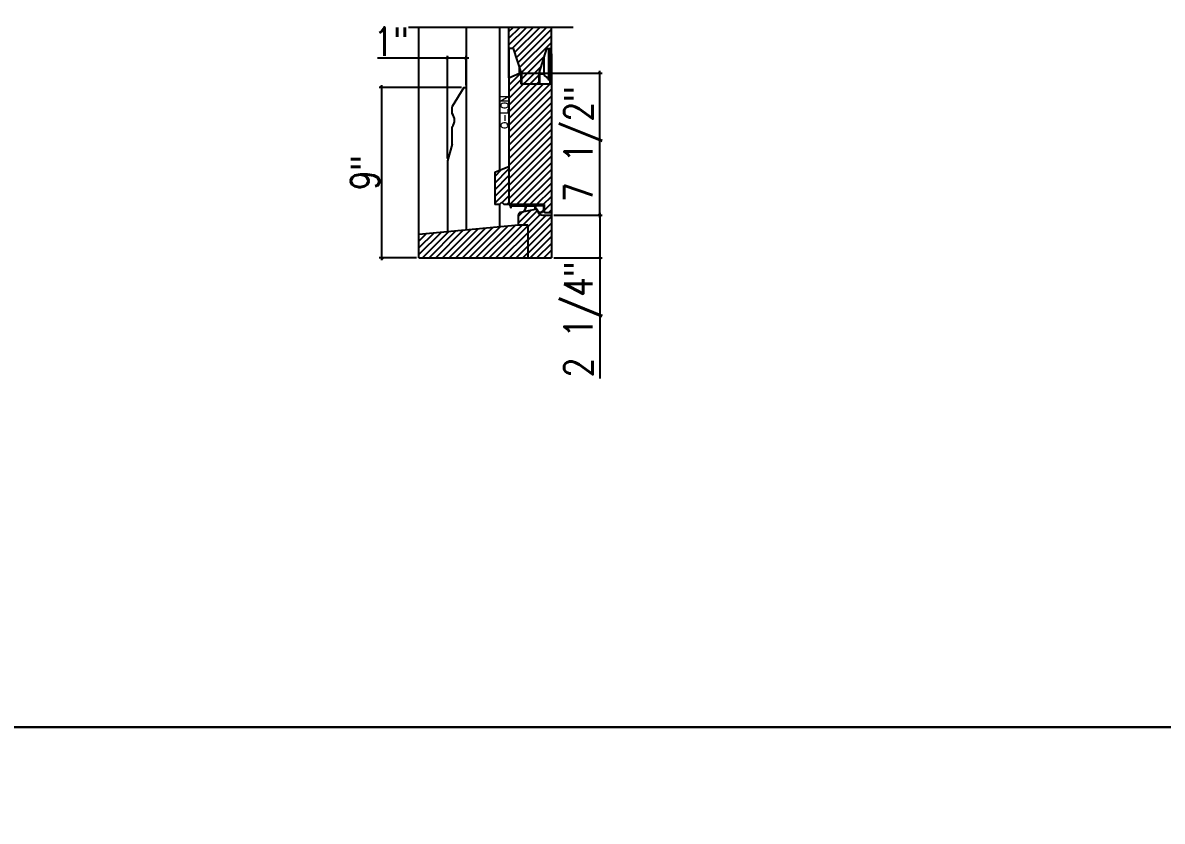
# Model space of a CAD drawing. Header units: inches. Extents: x 1985 to 11287, y 379 to 4336.
# Drawn here: x 7354.8 to 7415, y 3527.7 to 3569.8 of the extents above; entities that cross this region are included whole.
import ezdxf

# ---------------------------------------------------------------- set-up
doc = ezdxf.new("R2010")
doc.units = ezdxf.units.IN
doc.header["$MEASUREMENT"] = 0
doc.layers.get('0').update_dxf_attribs({"linetype": 'CONTINUOUS'})
doc.layers.get('Defpoints').update_dxf_attribs({"linetype": 'CONTINUOUS'})
for name, color, linetype in [('COTE1-1 99', 7, 'CONTINUOUS'), ('detail', 30, 'CONTINUOUS'), ('elevation', 7, 'CONTINUOUS'), ('glazing tape 99', 7, 'CONTINUOUS'), ('hatch 99', 1, 'CONTINUOUS'), ('hatch-', 1, 'CONTINUOUS'), ('separation 99', 3, 'CONTINUOUS'), ('weatherstripping', 5, 'CONTINUOUS'), ('wood detail', 7, 'CONTINUOUS'), ('wood detail 99', 7, 'CONTINUOUS')]:
    doc.layers.add(name, color=color, linetype=linetype)
doc.styles.get("Standard").update_dxf_attribs({"font": 'txt.shx', "width": 0.8})
doc.dimstyles.new('Elevation', dxfattribs={"dimscale": 2, "dimtxt": 0.75, "dimasz": 0.0625, "dimexe": 0.0625, "dimexo": 0.0625, "dimgap": 0.0625, "dimtad": 1, "dimdec": 5, "dimzin": 0, "dimdsep": 46, "dimlunit": 5, "dimtxsty": 'Standard', "dimblk1": 'OBLIQUE', "dimblk2": 'OBLIQUE', "dimsah": 1, "dimcen": 2, "dimdle": 0.0625, "dimclrd": 1, "dimclre": 1, "dimadec": 1, "dimazin": 0, "dimtfac": 0.375, "dimtdec": 5, "dimtmove": 0, "dimatfit": 3, "dimldrblk": 'OBLIQUE', "dimfxl": 1, "dimfrac": 2, "dimtolj": 1, "dimtzin": 0, "dimarcsym": 0})

# ---------------------------------------------------------------- blocks, each defined once
blk = doc.blocks.new('_OBLIQUE')
at = {"color": 0, "linetype": 'ByBlock'}
blk.add_line((-0.5, -0.5), (0.5, 0.5), dxfattribs=at)
blk = doc.blocks.new('*D774')
at = {"layer": 'COTE1-1 99', "color": 1, "lineweight": -2}
for p, q in [((7377.223, 3562.658), (7377.223, 3568.081)), ((7378.223, 3566.533), (7378.223, 3568.081)), ((7377.223, 3567.956), (7373.531, 3567.956)), ((7378.348, 3567.956), (7377.223, 3567.956))]:
    blk.add_line(p, q, dxfattribs=at)
at = {"layer": 'Defpoints', "color": 0}
for p in [(7377.223, 3567.956), (7378.223, 3566.408), (7377.223, 3562.533)]:
    blk.add_point(p, dxfattribs=at)
at = {"layer": 'COTE1-1 99', "color": 1, "lineweight": -2, "xscale": 0.125, "yscale": 0.125, "zscale": 0.125, "rotation": 180}
blk.add_blockref('_OBLIQUE', (7377.223, 3567.956), dxfattribs=at)
at = {"layer": 'COTE1-1 99', "color": 1, "lineweight": -2, "xscale": 0.125, "yscale": 0.125, "zscale": 0.125}
blk.add_blockref('_OBLIQUE', (7378.223, 3567.956), dxfattribs=at)
at = {"layer": 'COTE1-1 99', "color": 0, "insert": (7374.256, 3568.831), "char_height": 1.5, "attachment_point": 5}
blk.add_mtext('\\A1;1"', dxfattribs=at)
blk = doc.blocks.new('*D775')
at = {"layer": 'COTE1-1 99', "color": 1, "lineweight": -2}
for p, q in [((7377.973, 3566.408), (7373.627, 3566.408)), ((7373.752, 3557.283), (7373.752, 3566.533)), ((7375.598, 3557.408), (7373.627, 3557.408))]:
    blk.add_line(p, q, dxfattribs=at)
at = {"layer": 'Defpoints', "color": 0}
for p in [(7373.752, 3566.408), (7378.098, 3566.408), (7375.723, 3557.408)]:
    blk.add_point(p, dxfattribs=at)
at = {"layer": 'COTE1-1 99', "color": 1, "lineweight": -2, "xscale": 0.125, "yscale": 0.125, "zscale": 0.125}
for p, rotation in [((7373.752, 3566.408), 90), ((7373.752, 3557.408), 270)]:
    blk.add_blockref('_OBLIQUE', p, dxfattribs=dict(at, rotation=rotation))
at = {"layer": 'COTE1-1 99', "color": 0, "insert": (7372.877, 3561.908), "char_height": 1.5, "attachment_point": 5, "rotation": 90}
blk.add_mtext('\\A1;9"', dxfattribs=at)
blk = doc.blocks.new('*D749')
at = {"layer": 'COTE1-1 99', "color": 1, "lineweight": -2}
for p, q in [((7382.848, 3559.658), (7385.392, 3559.658)), ((7385.267, 3559.783), (7385.267, 3557.408)), ((7382.848, 3557.408), (7385.392, 3557.408)), ((7385.267, 3557.408), (7385.267, 3551.033))]:
    blk.add_line(p, q, dxfattribs=at)
at = {"layer": 'Defpoints', "color": 0}
for p in [(7382.723, 3559.658), (7382.723, 3557.408), (7385.267, 3557.408)]:
    blk.add_point(p, dxfattribs=at)
at = {"layer": 'COTE1-1 99', "color": 1, "lineweight": -2, "xscale": 0.125, "yscale": 0.125, "zscale": 0.125}
for p, rotation in [((7385.267, 3559.658), 90), ((7385.267, 3557.408), 270)]:
    blk.add_blockref('_OBLIQUE', p, dxfattribs=dict(at, rotation=rotation))
at = {"layer": 'COTE1-1 99', "color": 0, "insert": (7384.392, 3554.158), "char_height": 1.5, "attachment_point": 5, "rotation": 90}
blk.add_mtext('\\A1;2 1/4"', dxfattribs=at)
blk = doc.blocks.new('*D750')
at = {"layer": 'COTE1-1 99', "color": 1, "lineweight": -2}
for p, q in [((7381.192, 3567.158), (7385.392, 3567.158)), ((7385.267, 3559.533), (7385.267, 3567.283)), ((7382.848, 3559.658), (7385.392, 3559.658))]:
    blk.add_line(p, q, dxfattribs=at)
at = {"layer": 'Defpoints', "color": 0}
for p in [(7381.067, 3567.158), (7385.267, 3567.158), (7382.723, 3559.658)]:
    blk.add_point(p, dxfattribs=at)
at = {"layer": 'COTE1-1 99', "color": 1, "lineweight": -2, "xscale": 0.125, "yscale": 0.125, "zscale": 0.125}
for p, rotation in [((7385.267, 3567.158), 90), ((7385.267, 3559.658), 270)]:
    blk.add_blockref('_OBLIQUE', p, dxfattribs=dict(at, rotation=rotation))
at = {"layer": 'COTE1-1 99', "color": 0, "insert": (7384.392, 3563.408), "char_height": 1.5, "attachment_point": 5, "rotation": 90}
blk.add_mtext('\\A1;7 1/2"', dxfattribs=at)

msp = doc.modelspace()

# ---------------------------------------------------------------- hatches: boundary and pattern name
at = {"layer": 'glazing tape 99'}
h = msp.add_hatch(color=7, dxfattribs=at)
h.paths.add_polyline_path([(7381.097997, 3566.59516), (7381.129297, 3566.59516), (7381.129297, 3567.157674), (7381.097997, 3567.157674)])
h.paths.add_polyline_path([(7382.066697, 3566.59516), (7382.097997, 3566.59516), (7382.097997, 3567.134174), (7382.066697, 3567.134174)])
at = {"layer": 'hatch 99'}
h = msp.add_hatch(dxfattribs=at)
h.set_pattern_fill('ANSI31', color=256, scale=2, style=0)
h.set_pattern_definition([(45, (7403.4572, 1875.4925), (-0.176776695, 0.176776695), [])])
h.paths.add_polyline_path([(7382.722997, 3566.320962), (7382.722997, 3566.59516), (7381.097997, 3566.59516), (7381.097997, 3567.157674), (7381.035497, 3567.157674), (7380.472997, 3566.916602), (7380.472997, 3565.634293), (7380.472997, 3560.220208), (7380.597997, 3560.220208), (7382.347997, 3560.220208), (7382.347997, 3559.959805), (7382.347997, 3559.78276), (7382.722997, 3559.78276)])
h.paths.add_polyline_path([(7382.472997, 3568.470174), (7382.722997, 3568.470174), (7382.722997, 3569.324836), (7382.722997, 3569.582267), (7380.472997, 3569.582267), (7380.472997, 3568.470174), (7380.722997, 3568.470174), (7381.130621, 3567.157674), (7381.129297, 3567.157674), (7381.129297, 3566.59516), (7382.066697, 3566.59516), (7382.066697, 3567.157674), (7382.097997, 3567.258784)])
h = msp.add_hatch(dxfattribs=at)
h.set_pattern_fill('ANSI31', color=256, scale=2, style=0)
h.set_pattern_definition([(45, (7760.03928, 2396.64103), (-0.176776695, 0.176776695), [])])
h.paths.add_polyline_path([(7380.472997, 3562.220258), (7380.410497, 3562.220258), (7379.722997, 3561.925615), (7379.722997, 3560.220208), (7379.972997, 3560.220208), (7380.097997, 3560.345208), (7380.222997, 3560.220208), (7380.472997, 3560.220208)])
at = {"layer": 'hatch-'}
h = msp.add_hatch(dxfattribs=at)
h.set_pattern_fill('ANSI31', color=256, scale=2, style=0)
h.set_pattern_definition([(45, (7415.6922, 1932.62553), (-0.176776695, 0.176776695), [])])
h.paths.add_polyline_path([(7382.722997, 3559.657713), (7382.285445, 3559.657713, -0.357812282), (7381.982342, 3559.894316, 0.300345872), (7381.867391, 3559.970213), (7381.214974, 3559.83114, -0.004239088), (7381.210257, 3559.828561, 0.003207125), (7381.21361, 3559.830849), (7381.059133, 3559.79792, 0.324394407), (7380.972986, 3559.679112), (7380.972986, 3559.157713), (7381.472997, 3559.157713), (7381.472997, 3557.407713), (7382.722997, 3557.407713), (7382.722997, 3558.037055)])
h = msp.add_hatch(dxfattribs=at)
h.set_pattern_fill('ANSI31', color=256, scale=2, style=0)
h.set_pattern_definition([(45, (7330.8996, 1880.405), (-0.176776695, 0.176776695), [])])
h.paths.add_polyline_path([(7375.722997, 3558.657713), (7375.722997, 3557.407713), (7378.722997, 3557.407713), (7381.472997, 3557.407713), (7381.472997, 3559.157713), (7380.972986, 3559.157713)])

# ---------------------------------------------------------------- linework, layer by layer
at = {"layer": 'elevation'}
for p, q in [((7378.222997, 3566.407713), (7378.222997, 3558.895809)), ((7377.472997, 3563.413288), (7377.222997, 3562.532713)), ((7377.222997, 3562.532713), (7377.222997, 3558.800571))]:
    msp.add_line(p, q, dxfattribs=at)
at = {"layer": 'separation 99'}
for points in [[(7475.154558, 3660.878741), (7248.665735, 3660.878741), (7248.665735, 3532.628514), (7475.154558, 3532.628514)], [(7475.154558, 3532.628514), (7248.665735, 3532.628514), (7248.665735, 3404.378286), (7475.154558, 3404.378286)]]:
    msp.add_lwpolyline(points, close=True, dxfattribs=at)
at = {"layer": 'weatherstripping', "color": 5}
for p, q in [((7382.344997, 3560.217208), (7380.535497, 3560.217208)), ((7380.535497, 3560.157708), (7380.535497, 3560.217208)), ((7380.535497, 3560.157708), (7380.573213, 3560.032708)), ((7380.607016, 3560.157708), (7381.317708, 3560.157708)), ((7381.409536, 3560.157708), (7381.816747, 3560.157708)), ((7382.285497, 3560.157708), (7381.910497, 3560.157708)), ((7382.344997, 3559.951547), (7382.344997, 3560.217208)), ((7380.573213, 3560.032708), (7380.576592, 3560.032708)), ((7380.576592, 3560.119317), (7380.576592, 3560.032708)), ((7381.348943, 3560.127434), (7381.349969, 3560.094614)), ((7381.377275, 3560.094614), (7381.378301, 3560.127434)), ((7381.847997, 3560.126458), (7381.847997, 3560.027737)), ((7381.879247, 3560.126458), (7381.879247, 3560.027737)), ((7382.316747, 3559.965207), (7382.316747, 3560.126458))]:
    msp.add_line(p, q, dxfattribs=at)
for centre, radius, start, end in [((7380.607016, 3560.126458), 0.03125, 90, 193.21008939), ((7381.317708, 3560.126458), 0.03125, 1.78991061, 90), ((7381.409536, 3560.126458), 0.03125, 90, 178.21008939), ((7381.816747, 3560.126458), 0.03125, 0, 90), ((7381.910497, 3560.126458), 0.03125, 90, 180), ((7382.285497, 3560.126458), 0.03125, 0, 90), ((7381.033536, 3560.091071), 0.316452, 303.94831452, 0.64154665), ((7381.060502, 3560.108021), 0.317056, 298.18555613, 357.57648997), ((7381.910497, 3560.027737), 0.0625, 180, 242.08761189), ((7381.910497, 3560.027737), 0.03125, 180, 256.70877469), ((7381.867391, 3559.84526), 0.128, 18.73176161, 83.78878515), ((7381.867391, 3559.84526), 0.15625, 11.13492807, 76.70877469), ((7382.285445, 3559.970208), 0.308448, 195.77266399, 213.86361779), ((7382.285445, 3559.970208), 0.281198, 199.69627496, 209.3227129), ((7382.067522, 3559.847801), 0.0625, 232.32213303, 260.75742996), ((7382.067522, 3559.847801), 0.03125, 209.3227129, 260.75742996), ((7382.099669, 3560.045354), 0.262651, 260.75742996, 339.07462748), ((7382.099669, 3560.045354), 0.231401, 260.75742996, 339.73556112)]:
    msp.add_arc(centre, radius, start, end, dxfattribs=at)
at = {"layer": 'wood detail'}
for p, q in [((7383.866251, 3569.582267), (7375.161272, 3569.582267)), ((7378.222997, 3569.582267), (7378.222997, 3569.324836)), ((7378.222997, 3569.324836), (7378.222997, 3558.895809)), ((7379.972985, 3569.582267), (7379.972985, 3566.446062)), ((7380.472997, 3568.504926), (7380.472997, 3569.582267)), ((7382.722997, 3568.179033), (7382.722997, 3569.582267)), ((7380.472997, 3568.504926), (7380.472997, 3566.320962)), ((7382.722997, 3568.179033), (7382.722997, 3566.320962)), ((7378.097997, 3566.407713), (7377.472997, 3565.407713)), ((7378.097997, 3566.407713), (7378.222997, 3566.407713)), ((7379.972985, 3566.446062), (7379.972985, 3562.032753)), ((7380.472997, 3566.320962), (7380.472997, 3560.220208)), ((7382.722997, 3566.320962), (7382.722997, 3559.657713)), ((7377.472997, 3565.032713), (7377.472997, 3565.407713)), ((7377.472997, 3563.413288), (7377.472997, 3564.325607)), ((7379.972985, 3560.220208), (7379.972985, 3559.040066)), ((7380.972986, 3559.157713), (7380.972986, 3559.679112)), ((7381.867391, 3559.970213), (7381.059133, 3559.79792)), ((7382.270637, 3559.657713), (7382.722997, 3559.657713)), ((7382.347997, 3559.78276), (7382.347997, 3559.959805)), ((7382.722997, 3559.78276), (7382.347997, 3559.78276)), ((7382.722997, 3559.657713), (7382.722997, 3558.037055)), ((7375.722997, 3558.657713), (7380.972986, 3559.157713)), ((7380.972986, 3559.157713), (7381.472997, 3559.157713)), ((7381.472997, 3559.157713), (7381.472997, 3557.407713)), ((7382.722997, 3558.037055), (7382.722997, 3557.407713)), ((7375.722997, 3557.407713), (7381.472997, 3557.407713)), ((7381.472997, 3557.407713), (7382.722997, 3557.407713))]:
    msp.add_line(p, q, dxfattribs=at)
at = {"layer": 'wood detail', "color": 0}
msp.add_line((7375.722997, 3557.407713), (7375.722997, 3569.582267), dxfattribs=at)
at = {"layer": 'wood detail', "color": 7}
for p, q in [((7380.597997, 3560.220208), (7380.472997, 3560.220208)), ((7382.347997, 3560.220208), (7380.597997, 3560.220208)), ((7382.347997, 3559.959805), (7382.347997, 3560.220208))]:
    msp.add_line(p, q, dxfattribs=at)
at = {"layer": 'wood detail'}
for centre, radius, start, end in [((7377.035497, 3564.67916), 0.5625, 321.05755873, 38.94244127), ((7381.097986, 3559.679112), 0.125, 108.10890815, 180), ((7381.867391, 3559.845213), 0.125, 23.13030712, 90), ((7382.278041, 3559.960677), 0.303054, 192.6486596, 271.39999254)]:
    msp.add_arc(centre, radius, start, end, dxfattribs=at)
at = {"layer": 'wood detail 99'}
for p, q in [((7380.472997, 3566.916602), (7380.472997, 3569.324836)), ((7380.472997, 3568.470174), (7380.472997, 3569.324836)), ((7382.722997, 3568.470174), (7382.722997, 3569.324836)), ((7380.472997, 3566.916602), (7380.472997, 3568.470174)), ((7380.722997, 3568.470174), (7380.472997, 3568.470174)), ((7380.472997, 3566.916602), (7380.472997, 3568.355838)), ((7381.129297, 3567.161938), (7380.722997, 3568.470174)), ((7382.066697, 3567.157674), (7382.472997, 3568.470174)), ((7382.324497, 3567.990464), (7382.324497, 3567.134174)), ((7382.472997, 3568.470174), (7382.722997, 3568.470174)), ((7382.722997, 3566.59516), (7382.722997, 3568.470174)), ((7382.722997, 3566.59516), (7382.722997, 3568.355838)), ((7381.035497, 3567.157674), (7381.035497, 3567.463962)), ((7382.324497, 3567.720174), (7382.324497, 3567.134174)), ((7380.472997, 3567.157674), (7380.472997, 3565.634293)), ((7381.035497, 3567.157674), (7381.097997, 3567.157674)), ((7381.035497, 3567.157674), (7381.097997, 3567.157674)), ((7381.035497, 3567.157674), (7381.129297, 3567.157674)), ((7381.097997, 3567.157674), (7381.097997, 3566.59516)), ((7381.097997, 3567.157674), (7381.097997, 3566.59516)), ((7381.097997, 3567.157674), (7381.097997, 3566.59516)), ((7381.129297, 3567.157674), (7381.129297, 3566.59516)), ((7382.722997, 3567.157674), (7382.722997, 3565.634293)), ((7380.410497, 3562.220258), (7380.472997, 3562.220258)), ((7380.472997, 3562.220258), (7380.472997, 3560.220208)), ((7379.722997, 3561.925615), (7379.722997, 3560.220208)), ((7379.972997, 3560.220208), (7379.722997, 3560.220208)), ((7379.972997, 3560.220208), (7380.097997, 3560.345208)), ((7380.097997, 3560.345208), (7380.222997, 3560.220208)), ((7380.472997, 3560.220208), (7380.222997, 3560.220208))]:
    msp.add_line(p, q, dxfattribs=at)
at = {"layer": 'wood detail 99', "color": 7}
for p, q in [((7382.574497, 3566.818374), (7382.574497, 3568.470174)), ((7382.636997, 3566.818374), (7382.636997, 3568.470174)), ((7380.472997, 3566.916602), (7381.035497, 3567.157674)), ((7380.472997, 3566.916602), (7381.035497, 3567.157674)), ((7380.472997, 3566.916602), (7381.035497, 3567.157674)), ((7381.097997, 3567.157674), (7381.097997, 3567.26272)), ((7382.066697, 3566.59516), (7382.066697, 3567.157674)), ((7382.066697, 3567.134174), (7382.324497, 3567.134174)), ((7382.097997, 3567.134174), (7382.097997, 3567.258784)), ((7382.097997, 3566.59516), (7382.097997, 3567.134174)), ((7382.574497, 3566.818374), (7382.636997, 3566.818374)), ((7382.636997, 3566.818374), (7382.636997, 3566.59516)), ((7381.097997, 3566.59516), (7382.722997, 3566.59516)), ((7381.097997, 3566.59516), (7382.722997, 3566.59516)), ((7381.097997, 3566.59516), (7382.722997, 3566.59516)), ((7379.722997, 3561.925615), (7380.410497, 3562.220258))]:
    msp.add_line(p, q, dxfattribs=at)
msp.add_lwpolyline([(7382.097997, 3566.59516), (7382.097997, 3567.134174), (7382.324497, 3567.134174, 0.33870461), (7382.449497, 3566.951124, -0.411741612), (7382.574497, 3566.818374), (7382.636997, 3566.818374), (7382.636997, 3566.59516)], format="xyb", dxfattribs=at)
for centre, radius, start, end in [((7382.506607, 3567.124328), 0.182376, 176.90517984, 251.7510895), ((7382.445059, 3566.821719), 0.129481, 358.519748, 88.03576279)]:
    msp.add_arc(centre, radius, start, end, dxfattribs=at)

# ---------------------------------------------------------------- texts
at = {"layer": 'detail'}
msp.add_text('Q-LON', height=0.375, rotation=90, dxfattribs=at).set_placement((7380.428162, 3564.235001))

# ---------------------------------------------------------------- dimensions: what is measured, and where the dimension line sits
at = {"layer": 'COTE1-1 99'}
dim = msp.add_linear_dim(base=(7377.222997, 3567.955811), p1=(7378.222997, 3566.407713), p2=(7377.222997, 3562.532713), dimstyle='Elevation', override={"dimpost": '"'}, dxfattribs=at)
dim.commit()
dim.dimension.update_dxf_attribs({"geometry": '*D774', "text_midpoint": (7374.256171, 3567.955811), "dimtype": 160})
for base, p1, p2, picture, middle in [((7385.267156, 3567.157674), (7382.722997, 3559.657713), (7381.066747, 3567.157674), '*D750', (7384.392156, 3563.407694)), ((7373.752023, 3566.407713), (7375.722997, 3557.407713), (7378.097997, 3566.407713), '*D775', (7372.877023, 3561.907713)), ((7385.267156, 3557.407713), (7382.722997, 3559.657713), (7382.722997, 3557.407713), '*D749', (7384.392156, 3554.157713))]:
    dim = msp.add_linear_dim(base=base, p1=p1, p2=p2, angle=90, dimstyle='Elevation', override={"dimpost": '"'}, dxfattribs=at)
    dim.commit()
    dim.dimension.update_dxf_attribs({"geometry": picture, "text_midpoint": middle})

doc.saveas('drawing.dxf')
